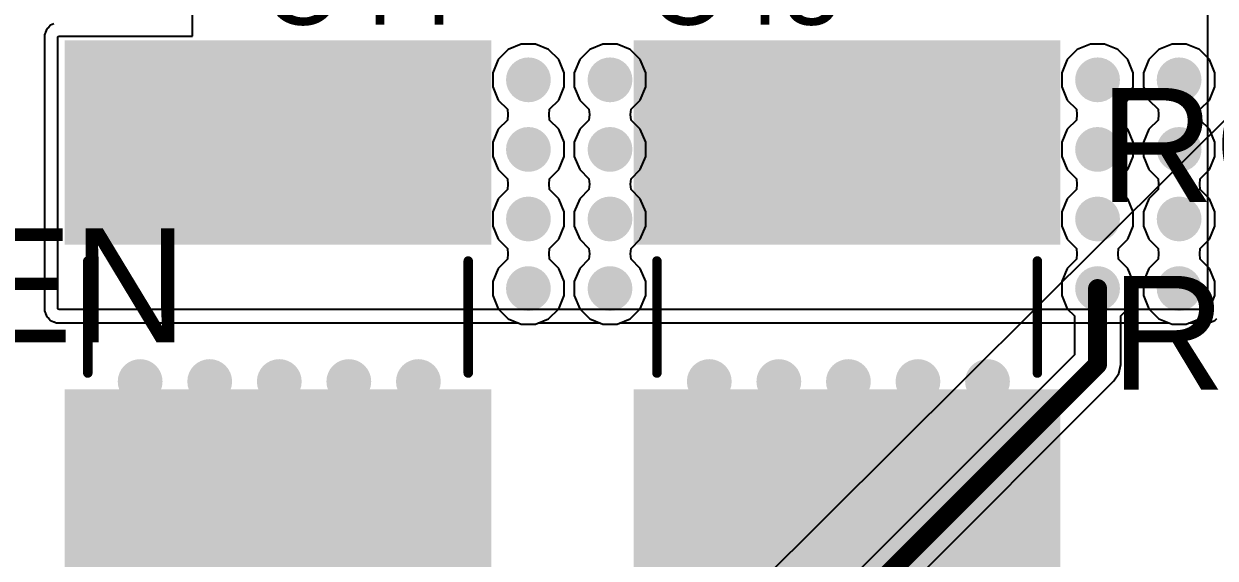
# Model space of a CAD drawing. Header units: millimetres. Extents: x 0 to 215, y 0 to 215.
# Drawn here: x 0.916 to 1.544, y 2.323 to 2.605 of the extents above; entities that cross this region are included whole.
import ezdxf

# ---------------------------------------------------------------- set-up
doc = ezdxf.new("R2010")
doc.units = ezdxf.units.MM
doc.header["$MEASUREMENT"] = 0
for name, color, linetype in [('BottomLayer', 5, 'Continuous'), ('TopLayer', 1, 'Continuous'), ('TopOverlay', 2, 'Continuous'), ('TopPaste', 8, 'Continuous'), ('TopSolder', 216, 'Continuous'), ('ViaHoleLayer', 16, 'Continuous')]:
    doc.layers.add(name, color=color, linetype=linetype)
doc.styles.add('Arial', font='', dxfattribs={"height": 0.2})
doc.styles.get('Arial').set_extended_font_data('Arial')

# ---------------------------------------------------------------- blocks, each defined once
blk = doc.blocks.new('P____PAK_SO_8_14')
at = {"layer": 'TopSolder'}
blk.add_line((0.10349, -0.09602), (-213.99582, -213.18636), dxfattribs=at)
blk = doc.blocks.new('SMD_2_J_L____162')
at = {"layer": 'TopLayer'}
for points in [[(-0.14177, 0.10846), (-0.04217, 0.10846), (-0.04217, -0.10846), (-0.14177, -0.10846)], [(0.04217, 0.10846), (0.14177, 0.10846), (0.14177, -0.10846), (0.04217, -0.10846)]]:
    blk.add_hatch(color=1, dxfattribs=at).paths.add_polyline_path(points)
at = {"layer": 'TopPaste'}
for points in [[(-0.14177, 0.10846), (-0.04217, 0.10846), (-0.04217, -0.10846), (-0.14177, -0.10846)], [(0.04217, 0.10846), (0.14177, 0.10846), (0.14177, -0.10846), (0.04217, -0.10846)]]:
    blk.add_hatch(color=8, dxfattribs=at).paths.add_polyline_path(points)
at = {"layer": 'TopSolder'}
for points in [[(-0.14577, 0.11246), (-0.03817, 0.11246), (-0.03817, -0.11246), (-0.14577, -0.11246)], [(0.03817, 0.11246), (0.14577, 0.11246), (0.14577, -0.11246), (0.03817, -0.11246)]]:
    blk.add_hatch(color=216, dxfattribs=at).paths.add_polyline_path(points)
at = {"layer": 'TopOverlay', "const_width": 0.005}
for points in [[(-0.02953, 0.10027), (0.02953, 0.10027)], [(-0.02953, -0.10027), (0.02953, -0.10027)]]:
    blk.add_lwpolyline(points, dxfattribs=at)
at = {"layer": 'TopOverlay', "const_width": 0.0025}
for points in [[(-0.03078, 0.10027, 1), (-0.02828, 0.10027, 1)], [(0.02828, 0.10027, 1), (0.03078, 0.10027, 1)], [(-0.03078, -0.10027, 1), (-0.02828, -0.10027, 1)], [(0.02828, -0.10027, 1), (0.03078, -0.10027, 1)]]:
    blk.add_lwpolyline(points, format="xyb", close=True, dxfattribs=at)
blk = doc.blocks.new('SMD_2_J_L____163')
at = {"layer": 'TopLayer'}
for points in [[(-0.14177, 0.10846), (-0.04217, 0.10846), (-0.04217, -0.10846), (-0.14177, -0.10846)], [(0.04217, 0.10846), (0.14177, 0.10846), (0.14177, -0.10846), (0.04217, -0.10846)]]:
    blk.add_hatch(color=1, dxfattribs=at).paths.add_polyline_path(points)
at = {"layer": 'TopPaste'}
for points in [[(-0.14177, 0.10846), (-0.04217, 0.10846), (-0.04217, -0.10846), (-0.14177, -0.10846)], [(0.04217, 0.10846), (0.14177, 0.10846), (0.14177, -0.10846), (0.04217, -0.10846)]]:
    blk.add_hatch(color=8, dxfattribs=at).paths.add_polyline_path(points)
at = {"layer": 'TopSolder'}
for points in [[(-0.14577, 0.11246), (-0.03817, 0.11246), (-0.03817, -0.11246), (-0.14577, -0.11246)], [(0.03817, 0.11246), (0.14577, 0.11246), (0.14577, -0.11246), (0.03817, -0.11246)]]:
    blk.add_hatch(color=216, dxfattribs=at).paths.add_polyline_path(points)
at = {"layer": 'TopOverlay', "const_width": 0.005}
for points in [[(-0.02953, 0.10027), (0.02953, 0.10027)], [(-0.02953, -0.10027), (0.02953, -0.10027)]]:
    blk.add_lwpolyline(points, dxfattribs=at)
at = {"layer": 'TopOverlay', "const_width": 0.0025}
for points in [[(-0.03078, 0.10027, 1), (-0.02828, 0.10027, 1)], [(0.02828, 0.10027, 1), (0.03078, 0.10027, 1)], [(-0.03078, -0.10027, 1), (-0.02828, -0.10027, 1)], [(0.02828, -0.10027, 1), (0.03078, -0.10027, 1)]]:
    blk.add_lwpolyline(points, format="xyb", close=True, dxfattribs=at)

msp = doc.modelspace()

# ---------------------------------------------------------------- hatches: boundary and pattern name
at = {"layer": 'BottomLayer'}
h = msp.add_hatch(color=5, dxfattribs=at)
edge = h.paths.add_edge_path()
edge.add_arc((1.182, 2.575), 0.01181, 0, 360)
h = msp.add_hatch(color=5, dxfattribs=at)
edge = h.paths.add_edge_path()
edge.add_arc((1.225, 2.575), 0.01181, 0, 360)
h = msp.add_hatch(color=5, dxfattribs=at)
edge = h.paths.add_edge_path()
edge.add_arc((1.482, 2.575), 0.01181, 0, 360)
h = msp.add_hatch(color=5, dxfattribs=at)
edge = h.paths.add_edge_path()
edge.add_arc((1.525, 2.575), 0.01181, 0, 360)
h = msp.add_hatch(color=5, dxfattribs=at)
edge = h.paths.add_edge_path()
edge.add_arc((1.182, 2.53833), 0.01181, 0, 360)
h = msp.add_hatch(color=5, dxfattribs=at)
edge = h.paths.add_edge_path()
edge.add_arc((1.225, 2.53833), 0.01181, 0, 360)
h = msp.add_hatch(color=5, dxfattribs=at)
edge = h.paths.add_edge_path()
edge.add_arc((1.482, 2.53833), 0.01181, 0, 360)
h = msp.add_hatch(color=5, dxfattribs=at)
edge = h.paths.add_edge_path()
edge.add_arc((1.525, 2.53833), 0.01181, 0, 360)
h = msp.add_hatch(color=5, dxfattribs=at)
edge = h.paths.add_edge_path()
edge.add_arc((1.182, 2.50167), 0.01181, 0, 360)
h = msp.add_hatch(color=5, dxfattribs=at)
edge = h.paths.add_edge_path()
edge.add_arc((1.225, 2.50167), 0.01181, 0, 360)
h = msp.add_hatch(color=5, dxfattribs=at)
edge = h.paths.add_edge_path()
edge.add_arc((1.482, 2.50167), 0.01181, 0, 360)
h = msp.add_hatch(color=5, dxfattribs=at)
edge = h.paths.add_edge_path()
edge.add_arc((1.525, 2.50167), 0.01181, 0, 360)
h = msp.add_hatch(color=5, dxfattribs=at)
edge = h.paths.add_edge_path()
edge.add_arc((1.182, 2.465), 0.01181, 0, 360)
h = msp.add_hatch(color=5, dxfattribs=at)
edge = h.paths.add_edge_path()
edge.add_arc((1.225, 2.465), 0.01181, 0, 360)
h = msp.add_hatch(color=5, dxfattribs=at)
edge = h.paths.add_edge_path()
edge.add_arc((1.482, 2.465), 0.01181, 0, 360)
h = msp.add_hatch(color=5, dxfattribs=at)
edge = h.paths.add_edge_path()
edge.add_arc((1.525, 2.465), 0.01181, 0, 360)
h = msp.add_hatch(color=5, dxfattribs=at)
edge = h.paths.add_edge_path()
edge.add_arc((0.97733, 2.416), 0.01181, 0, 360)
h = msp.add_hatch(color=5, dxfattribs=at)
edge = h.paths.add_edge_path()
edge.add_arc((1.014, 2.416), 0.01181, 0, 360)
h = msp.add_hatch(color=5, dxfattribs=at)
edge = h.paths.add_edge_path()
edge.add_arc((1.05067, 2.416), 0.01181, 0, 360)
h = msp.add_hatch(color=5, dxfattribs=at)
edge = h.paths.add_edge_path()
edge.add_arc((1.08733, 2.416), 0.01181, 0, 360)
h = msp.add_hatch(color=5, dxfattribs=at)
edge = h.paths.add_edge_path()
edge.add_arc((1.124, 2.416), 0.01181, 0, 360)
h = msp.add_hatch(color=5, dxfattribs=at)
edge = h.paths.add_edge_path()
edge.add_arc((1.27733, 2.416), 0.01181, 0, 360)
h = msp.add_hatch(color=5, dxfattribs=at)
edge = h.paths.add_edge_path()
edge.add_arc((1.314, 2.416), 0.01181, 0, 360)
h = msp.add_hatch(color=5, dxfattribs=at)
edge = h.paths.add_edge_path()
edge.add_arc((1.35067, 2.416), 0.01181, 0, 360)
h = msp.add_hatch(color=5, dxfattribs=at)
edge = h.paths.add_edge_path()
edge.add_arc((1.38733, 2.416), 0.01181, 0, 360)
h = msp.add_hatch(color=5, dxfattribs=at)
edge = h.paths.add_edge_path()
edge.add_arc((1.424, 2.416), 0.01181, 0, 360)
at = {"layer": 'TopLayer'}
h = msp.add_hatch(color=1, dxfattribs=at)
edge = h.paths.add_edge_path()
edge.add_arc((1.182, 2.575), 0.01181, 0, 360)
h = msp.add_hatch(color=1, dxfattribs=at)
edge = h.paths.add_edge_path()
edge.add_arc((1.225, 2.575), 0.01181, 0, 360)
h = msp.add_hatch(color=1, dxfattribs=at)
edge = h.paths.add_edge_path()
edge.add_arc((1.482, 2.575), 0.01181, 0, 360)
h = msp.add_hatch(color=1, dxfattribs=at)
edge = h.paths.add_edge_path()
edge.add_arc((1.525, 2.575), 0.01181, 0, 360)
h = msp.add_hatch(color=1, dxfattribs=at)
edge = h.paths.add_edge_path()
edge.add_arc((1.182, 2.53833), 0.01181, 0, 360)
h = msp.add_hatch(color=1, dxfattribs=at)
edge = h.paths.add_edge_path()
edge.add_arc((1.225, 2.53833), 0.01181, 0, 360)
h = msp.add_hatch(color=1, dxfattribs=at)
edge = h.paths.add_edge_path()
edge.add_arc((1.482, 2.53833), 0.01181, 0, 360)
h = msp.add_hatch(color=1, dxfattribs=at)
edge = h.paths.add_edge_path()
edge.add_arc((1.525, 2.53833), 0.01181, 0, 360)
h = msp.add_hatch(color=1, dxfattribs=at)
edge = h.paths.add_edge_path()
edge.add_arc((1.182, 2.50167), 0.01181, 0, 360)
h = msp.add_hatch(color=1, dxfattribs=at)
edge = h.paths.add_edge_path()
edge.add_arc((1.225, 2.50167), 0.01181, 0, 360)
h = msp.add_hatch(color=1, dxfattribs=at)
edge = h.paths.add_edge_path()
edge.add_arc((1.482, 2.50167), 0.01181, 0, 360)
h = msp.add_hatch(color=1, dxfattribs=at)
edge = h.paths.add_edge_path()
edge.add_arc((1.525, 2.50167), 0.01181, 0, 360)
h = msp.add_hatch(color=1, dxfattribs=at)
edge = h.paths.add_edge_path()
edge.add_arc((1.182, 2.465), 0.01181, 0, 360)
h = msp.add_hatch(color=1, dxfattribs=at)
edge = h.paths.add_edge_path()
edge.add_arc((1.225, 2.465), 0.01181, 0, 360)
h = msp.add_hatch(color=1, dxfattribs=at)
edge = h.paths.add_edge_path()
edge.add_arc((1.482, 2.465), 0.01181, 0, 360)
h = msp.add_hatch(color=1, dxfattribs=at)
edge = h.paths.add_edge_path()
edge.add_arc((1.525, 2.465), 0.01181, 0, 360)
h = msp.add_hatch(color=1, dxfattribs=at)
edge = h.paths.add_edge_path()
edge.add_arc((0.97733, 2.416), 0.01181, 0, 360)
h = msp.add_hatch(color=1, dxfattribs=at)
edge = h.paths.add_edge_path()
edge.add_arc((1.014, 2.416), 0.01181, 0, 360)
h = msp.add_hatch(color=1, dxfattribs=at)
edge = h.paths.add_edge_path()
edge.add_arc((1.05067, 2.416), 0.01181, 0, 360)
h = msp.add_hatch(color=1, dxfattribs=at)
edge = h.paths.add_edge_path()
edge.add_arc((1.08733, 2.416), 0.01181, 0, 360)
h = msp.add_hatch(color=1, dxfattribs=at)
edge = h.paths.add_edge_path()
edge.add_arc((1.124, 2.416), 0.01181, 0, 360)
h = msp.add_hatch(color=1, dxfattribs=at)
edge = h.paths.add_edge_path()
edge.add_arc((1.27733, 2.416), 0.01181, 0, 360)
h = msp.add_hatch(color=1, dxfattribs=at)
edge = h.paths.add_edge_path()
edge.add_arc((1.314, 2.416), 0.01181, 0, 360)
h = msp.add_hatch(color=1, dxfattribs=at)
edge = h.paths.add_edge_path()
edge.add_arc((1.35067, 2.416), 0.01181, 0, 360)
h = msp.add_hatch(color=1, dxfattribs=at)
edge = h.paths.add_edge_path()
edge.add_arc((1.38733, 2.416), 0.01181, 0, 360)
h = msp.add_hatch(color=1, dxfattribs=at)
edge = h.paths.add_edge_path()
edge.add_arc((1.424, 2.416), 0.01181, 0, 360)
at = {"layer": 'ViaHoleLayer'}
h = msp.add_hatch(color=16, dxfattribs=at)
edge = h.paths.add_edge_path()
edge.add_arc((1.182, 2.575), 0.00591, 0, 360)
h = msp.add_hatch(color=16, dxfattribs=at)
edge = h.paths.add_edge_path()
edge.add_arc((1.225, 2.575), 0.00591, 0, 360)
h = msp.add_hatch(color=16, dxfattribs=at)
edge = h.paths.add_edge_path()
edge.add_arc((1.482, 2.575), 0.00591, 0, 360)
h = msp.add_hatch(color=16, dxfattribs=at)
edge = h.paths.add_edge_path()
edge.add_arc((1.525, 2.575), 0.00591, 0, 360)
h = msp.add_hatch(color=16, dxfattribs=at)
edge = h.paths.add_edge_path()
edge.add_arc((1.182, 2.53833), 0.00591, 0, 360)
h = msp.add_hatch(color=16, dxfattribs=at)
edge = h.paths.add_edge_path()
edge.add_arc((1.225, 2.53833), 0.00591, 0, 360)
h = msp.add_hatch(color=16, dxfattribs=at)
edge = h.paths.add_edge_path()
edge.add_arc((1.482, 2.53833), 0.00591, 0, 360)
h = msp.add_hatch(color=16, dxfattribs=at)
edge = h.paths.add_edge_path()
edge.add_arc((1.525, 2.53833), 0.00591, 0, 360)
h = msp.add_hatch(color=16, dxfattribs=at)
edge = h.paths.add_edge_path()
edge.add_arc((1.182, 2.50167), 0.00591, 0, 360)
h = msp.add_hatch(color=16, dxfattribs=at)
edge = h.paths.add_edge_path()
edge.add_arc((1.225, 2.50167), 0.00591, 0, 360)
h = msp.add_hatch(color=16, dxfattribs=at)
edge = h.paths.add_edge_path()
edge.add_arc((1.482, 2.50167), 0.00591, 0, 360)
h = msp.add_hatch(color=16, dxfattribs=at)
edge = h.paths.add_edge_path()
edge.add_arc((1.525, 2.50167), 0.00591, 0, 360)
h = msp.add_hatch(color=16, dxfattribs=at)
edge = h.paths.add_edge_path()
edge.add_arc((1.182, 2.465), 0.00591, 0, 360)
h = msp.add_hatch(color=16, dxfattribs=at)
edge = h.paths.add_edge_path()
edge.add_arc((1.225, 2.465), 0.00591, 0, 360)
h = msp.add_hatch(color=16, dxfattribs=at)
edge = h.paths.add_edge_path()
edge.add_arc((1.482, 2.465), 0.00591, 0, 360)
h = msp.add_hatch(color=16, dxfattribs=at)
edge = h.paths.add_edge_path()
edge.add_arc((1.525, 2.465), 0.00591, 0, 360)
h = msp.add_hatch(color=16, dxfattribs=at)
edge = h.paths.add_edge_path()
edge.add_arc((0.97733, 2.416), 0.00591, 0, 360)
h = msp.add_hatch(color=16, dxfattribs=at)
edge = h.paths.add_edge_path()
edge.add_arc((1.014, 2.416), 0.00591, 0, 360)
h = msp.add_hatch(color=16, dxfattribs=at)
edge = h.paths.add_edge_path()
edge.add_arc((1.05067, 2.416), 0.00591, 0, 360)
h = msp.add_hatch(color=16, dxfattribs=at)
edge = h.paths.add_edge_path()
edge.add_arc((1.08733, 2.416), 0.00591, 0, 360)
h = msp.add_hatch(color=16, dxfattribs=at)
edge = h.paths.add_edge_path()
edge.add_arc((1.124, 2.416), 0.00591, 0, 360)
h = msp.add_hatch(color=16, dxfattribs=at)
edge = h.paths.add_edge_path()
edge.add_arc((1.27733, 2.416), 0.00591, 0, 360)
h = msp.add_hatch(color=16, dxfattribs=at)
edge = h.paths.add_edge_path()
edge.add_arc((1.314, 2.416), 0.00591, 0, 360)
h = msp.add_hatch(color=16, dxfattribs=at)
edge = h.paths.add_edge_path()
edge.add_arc((1.35067, 2.416), 0.00591, 0, 360)
h = msp.add_hatch(color=16, dxfattribs=at)
edge = h.paths.add_edge_path()
edge.add_arc((1.38733, 2.416), 0.00591, 0, 360)
h = msp.add_hatch(color=16, dxfattribs=at)
edge = h.paths.add_edge_path()
edge.add_arc((1.424, 2.416), 0.00591, 0, 360)

# ---------------------------------------------------------------- linework, layer by layer
at = {"layer": 'BottomLayer'}
for p, q in [((1.17826, 2.59381), (1.17134, 2.59095)), ((1.18574, 2.59381), (1.17826, 2.59381)), ((1.19266, 2.59095), (1.18574, 2.59381)), ((1.22126, 2.59381), (1.21434, 2.59095)), ((1.22874, 2.59381), (1.22126, 2.59381)), ((1.23566, 2.59095), (1.22874, 2.59381)), ((1.47826, 2.59381), (1.47134, 2.59095)), ((1.48574, 2.59381), (1.47826, 2.59381)), ((1.49266, 2.59095), (1.48574, 2.59381)), ((1.52126, 2.59381), (1.51434, 2.59095)), ((1.52874, 2.59381), (1.52126, 2.59381)), ((1.53566, 2.59095), (1.52874, 2.59381)), ((1.17134, 2.59095), (1.16605, 2.58566)), ((1.19795, 2.58566), (1.19266, 2.59095)), ((1.21434, 2.59095), (1.20905, 2.58566)), ((1.24095, 2.58566), (1.23566, 2.59095)), ((1.47134, 2.59095), (1.46605, 2.58566)), ((1.49795, 2.58566), (1.49266, 2.59095)), ((1.51434, 2.59095), (1.50905, 2.58566)), ((1.54095, 2.58566), (1.53566, 2.59095)), ((1.16605, 2.58566), (1.16319, 2.57874)), ((1.20081, 2.57874), (1.19795, 2.58566)), ((1.20905, 2.58566), (1.20619, 2.57874)), ((1.24381, 2.57874), (1.24095, 2.58566)), ((1.46605, 2.58566), (1.46319, 2.57874)), ((1.50081, 2.57874), (1.49795, 2.58566)), ((1.50905, 2.58566), (1.50619, 2.57874)), ((1.54381, 2.57874), (1.54095, 2.58566)), ((1.16319, 2.57874), (1.16319, 2.57126)), ((1.20081, 2.57126), (1.20081, 2.57874)), ((1.20619, 2.57874), (1.20619, 2.57126)), ((1.24381, 2.57126), (1.24381, 2.57874)), ((1.46319, 2.57874), (1.46319, 2.57126)), ((1.50081, 2.57126), (1.50081, 2.57874)), ((1.50619, 2.57874), (1.50619, 2.57126)), ((1.54381, 2.57126), (1.54381, 2.57874)), ((1.16319, 2.57126), (1.16605, 2.56434)), ((1.19795, 2.56434), (1.20081, 2.57126)), ((1.20619, 2.57126), (1.20905, 2.56434)), ((1.24095, 2.56434), (1.24381, 2.57126)), ((1.46319, 2.57126), (1.46605, 2.56434)), ((1.49795, 2.56434), (1.50081, 2.57126)), ((1.50619, 2.57126), (1.50905, 2.56434)), ((1.54095, 2.56434), (1.54381, 2.57126)), ((1.16605, 2.56434), (1.17089, 2.55951)), ((1.19311, 2.55951), (1.19795, 2.56434)), ((1.20905, 2.56434), (1.21389, 2.55951)), ((1.23611, 2.55951), (1.24095, 2.56434)), ((1.46605, 2.56434), (1.47089, 2.55951)), ((1.49311, 2.55951), (1.49795, 2.56434)), ((1.50905, 2.56434), (1.51389, 2.55951)), ((1.53611, 2.55951), (1.54095, 2.56434)), ((1.17089, 2.55951), (1.17114, 2.55667)), ((1.17114, 2.55667), (1.17089, 2.55383)), ((1.19286, 2.55667), (1.19311, 2.55951)), ((1.19311, 2.55383), (1.19286, 2.55667)), ((1.21389, 2.55951), (1.21414, 2.55667)), ((1.21414, 2.55667), (1.21389, 2.55383)), ((1.23586, 2.55667), (1.23611, 2.55951)), ((1.23611, 2.55383), (1.23586, 2.55667)), ((1.47089, 2.55951), (1.47114, 2.55667)), ((1.47114, 2.55667), (1.47089, 2.55383)), ((1.49286, 2.55667), (1.49311, 2.55951)), ((1.49311, 2.55383), (1.49286, 2.55667)), ((1.51389, 2.55951), (1.51414, 2.55667)), ((1.51414, 2.55667), (1.51389, 2.55383)), ((1.53586, 2.55667), (1.53611, 2.55951)), ((1.53611, 2.55383), (1.53586, 2.55667)), ((1.17089, 2.55383), (1.16605, 2.54899)), ((1.19795, 2.54899), (1.19311, 2.55383)), ((1.21389, 2.55383), (1.20905, 2.54899)), ((1.24095, 2.54899), (1.23611, 2.55383)), ((1.47089, 2.55383), (1.46605, 2.54899)), ((1.49795, 2.54899), (1.49311, 2.55383)), ((1.51389, 2.55383), (1.50905, 2.54899)), ((1.54095, 2.54899), (1.53611, 2.55383)), ((1.16605, 2.54899), (1.16319, 2.54207)), ((1.20081, 2.54207), (1.19795, 2.54899)), ((1.20905, 2.54899), (1.20619, 2.54207)), ((1.24381, 2.54207), (1.24095, 2.54899)), ((1.46605, 2.54899), (1.46319, 2.54207)), ((1.50081, 2.54207), (1.49795, 2.54899)), ((1.50905, 2.54899), (1.50619, 2.54207)), ((1.54381, 2.54207), (1.54095, 2.54899)), ((1.16319, 2.54207), (1.16319, 2.53459)), ((1.20081, 2.53459), (1.20081, 2.54207)), ((1.20619, 2.54207), (1.20619, 2.53459)), ((1.24381, 2.53459), (1.24381, 2.54207)), ((1.46319, 2.54207), (1.46319, 2.53459)), ((1.50081, 2.53459), (1.50081, 2.54207)), ((1.50619, 2.54207), (1.50619, 2.53459)), ((1.54381, 2.53459), (1.54381, 2.54207)), ((1.16319, 2.53459), (1.16605, 2.52768)), ((1.19795, 2.52768), (1.20081, 2.53459)), ((1.20619, 2.53459), (1.20905, 2.52768)), ((1.24095, 2.52768), (1.24381, 2.53459)), ((1.46319, 2.53459), (1.46605, 2.52768)), ((1.49795, 2.52768), (1.50081, 2.53459)), ((1.50619, 2.53459), (1.50905, 2.52768)), ((1.54095, 2.52768), (1.54381, 2.53459)), ((1.16605, 2.52768), (1.17089, 2.52284)), ((1.19311, 2.52284), (1.19795, 2.52768)), ((1.20905, 2.52768), (1.21389, 2.52284)), ((1.23611, 2.52284), (1.24095, 2.52768)), ((1.46605, 2.52768), (1.47089, 2.52284)), ((1.49311, 2.52284), (1.49795, 2.52768)), ((1.50905, 2.52768), (1.51389, 2.52284)), ((1.53611, 2.52284), (1.54095, 2.52768)), ((1.17089, 2.52284), (1.17114, 2.52)), ((1.17114, 2.52), (1.17089, 2.51716)), ((1.19286, 2.52), (1.19311, 2.52284)), ((1.19311, 2.51716), (1.19286, 2.52)), ((1.21389, 2.52284), (1.21414, 2.52)), ((1.21414, 2.52), (1.21389, 2.51716)), ((1.23586, 2.52), (1.23611, 2.52284)), ((1.23611, 2.51716), (1.23586, 2.52)), ((1.47089, 2.52284), (1.47114, 2.52)), ((1.47114, 2.52), (1.47089, 2.51716)), ((1.49286, 2.52), (1.49311, 2.52284)), ((1.49311, 2.51716), (1.49286, 2.52)), ((1.51389, 2.52284), (1.51414, 2.52)), ((1.51414, 2.52), (1.51389, 2.51716)), ((1.53586, 2.52), (1.53611, 2.52284)), ((1.53611, 2.51716), (1.53586, 2.52)), ((1.16605, 2.51232), (1.16319, 2.50541)), ((1.17089, 2.51716), (1.16605, 2.51232)), ((1.19795, 2.51232), (1.19311, 2.51716)), ((1.20081, 2.50541), (1.19795, 2.51232)), ((1.20905, 2.51232), (1.20619, 2.50541)), ((1.21389, 2.51716), (1.20905, 2.51232)), ((1.24095, 2.51232), (1.23611, 2.51716)), ((1.24381, 2.50541), (1.24095, 2.51232)), ((1.46605, 2.51232), (1.46319, 2.50541)), ((1.47089, 2.51716), (1.46605, 2.51232)), ((1.49795, 2.51232), (1.49311, 2.51716)), ((1.50081, 2.50541), (1.49795, 2.51232)), ((1.50905, 2.51232), (1.50619, 2.50541)), ((1.51389, 2.51716), (1.50905, 2.51232)), ((1.54095, 2.51232), (1.53611, 2.51716)), ((1.54381, 2.50541), (1.54095, 2.51232)), ((1.16319, 2.50541), (1.16319, 2.49792)), ((1.20081, 2.49792), (1.20081, 2.50541)), ((1.20619, 2.50541), (1.20619, 2.49792)), ((1.24381, 2.49792), (1.24381, 2.50541)), ((1.46319, 2.50541), (1.46319, 2.49792)), ((1.50081, 2.49792), (1.50081, 2.50541)), ((1.50619, 2.50541), (1.50619, 2.49792)), ((1.54381, 2.49792), (1.54381, 2.50541)), ((1.16319, 2.49792), (1.16605, 2.49101)), ((1.19795, 2.49101), (1.20081, 2.49792)), ((1.20619, 2.49792), (1.20905, 2.49101)), ((1.24095, 2.49101), (1.24381, 2.49792)), ((1.46319, 2.49792), (1.46605, 2.49101)), ((1.49795, 2.49101), (1.50081, 2.49792)), ((1.50619, 2.49792), (1.50905, 2.49101)), ((1.54095, 2.49101), (1.54381, 2.49792)), ((1.16605, 2.49101), (1.17089, 2.48617)), ((1.19311, 2.48617), (1.19795, 2.49101)), ((1.20905, 2.49101), (1.21389, 2.48617)), ((1.23611, 2.48617), (1.24095, 2.49101)), ((1.46605, 2.49101), (1.47089, 2.48617)), ((1.49311, 2.48617), (1.49795, 2.49101)), ((1.50905, 2.49101), (1.51389, 2.48617)), ((1.53611, 2.48617), (1.54095, 2.49101)), ((1.17089, 2.48617), (1.17114, 2.48333)), ((1.17114, 2.48333), (1.17089, 2.48049)), ((1.19286, 2.48333), (1.19311, 2.48617)), ((1.19311, 2.48049), (1.19286, 2.48333)), ((1.21389, 2.48617), (1.21414, 2.48333)), ((1.21414, 2.48333), (1.21389, 2.48049)), ((1.23586, 2.48333), (1.23611, 2.48617)), ((1.23611, 2.48049), (1.23586, 2.48333)), ((1.47089, 2.48617), (1.47114, 2.48333)), ((1.47114, 2.48333), (1.47089, 2.48049)), ((1.49286, 2.48333), (1.49311, 2.48617)), ((1.49311, 2.48049), (1.49286, 2.48333)), ((1.51389, 2.48617), (1.51414, 2.48333)), ((1.51414, 2.48333), (1.51389, 2.48049)), ((1.53586, 2.48333), (1.53611, 2.48617)), ((1.53611, 2.48049), (1.53586, 2.48333)), ((1.16605, 2.47566), (1.16319, 2.46874)), ((1.17089, 2.48049), (1.16605, 2.47566)), ((1.19795, 2.47566), (1.19311, 2.48049)), ((1.20081, 2.46874), (1.19795, 2.47566)), ((1.20905, 2.47566), (1.20619, 2.46874)), ((1.21389, 2.48049), (1.20905, 2.47566)), ((1.24095, 2.47566), (1.23611, 2.48049)), ((1.24381, 2.46874), (1.24095, 2.47566)), ((1.46605, 2.47566), (1.46319, 2.46874)), ((1.47089, 2.48049), (1.46605, 2.47566)), ((1.49795, 2.47566), (1.49311, 2.48049)), ((1.50081, 2.46874), (1.49795, 2.47566)), ((1.50905, 2.47566), (1.50619, 2.46874)), ((1.51389, 2.48049), (1.50905, 2.47566)), ((1.54095, 2.47566), (1.53611, 2.48049)), ((1.54381, 2.46874), (1.54095, 2.47566)), ((1.16319, 2.46874), (1.16319, 2.46126)), ((1.20081, 2.46126), (1.20081, 2.46874)), ((1.20619, 2.46874), (1.20619, 2.46126)), ((1.24381, 2.46126), (1.24381, 2.46874)), ((1.46319, 2.46874), (1.46319, 2.46126)), ((1.50081, 2.46126), (1.50081, 2.46874)), ((1.50619, 2.46874), (1.50619, 2.46126)), ((1.54381, 2.46126), (1.54381, 2.46874)), ((1.16319, 2.46126), (1.16605, 2.45434)), ((1.19795, 2.45434), (1.20081, 2.46126)), ((1.20619, 2.46126), (1.20905, 2.45434)), ((1.24095, 2.45434), (1.24381, 2.46126)), ((1.46319, 2.46126), (1.46605, 2.45434)), ((1.49795, 2.45434), (1.50081, 2.46126)), ((1.50619, 2.46126), (1.50905, 2.45434)), ((1.54095, 2.45434), (1.54381, 2.46126)), ((1.16605, 2.45434), (1.17134, 2.44905)), ((1.19266, 2.44905), (1.19795, 2.45434)), ((1.20905, 2.45434), (1.21434, 2.44905)), ((1.23566, 2.44905), (1.24095, 2.45434)), ((1.46605, 2.45434), (1.46976, 2.45063)), ((1.46976, 2.45063), (1.46976, 2.43007)), ((1.49424, 2.45063), (1.49795, 2.45434)), ((1.49424, 2.425), (1.49424, 2.45063)), ((1.50905, 2.45434), (1.51434, 2.44905)), ((1.53566, 2.44905), (1.54095, 2.45434)), ((1.17134, 2.44905), (1.17826, 2.44619)), ((1.17826, 2.44619), (1.18574, 2.44619)), ((1.18574, 2.44619), (1.19266, 2.44905)), ((1.21434, 2.44905), (1.22126, 2.44619)), ((1.22126, 2.44619), (1.22874, 2.44619)), ((1.22874, 2.44619), (1.23566, 2.44905)), ((1.51434, 2.44905), (1.52126, 2.44619)), ((1.52126, 2.44619), (1.52874, 2.44619)), ((1.52874, 2.44619), (1.53566, 2.44905)), ((1.46976, 2.43007), (1.34292, 2.30322)), ((1.4933, 2.42032), (1.49424, 2.425)), ((1.49065, 2.41635), (1.4933, 2.42032)), ((1.36022, 2.28592), (1.49065, 2.41635))]:
    msp.add_line(p, q, dxfattribs=at)
at = {"layer": 'BottomLayer', "const_width": 0.01}
for points in [[(1.482, 2.425), (1.482, 2.465)], [(1.35157, 2.29457), (1.482, 2.425)]]:
    msp.add_lwpolyline(points, dxfattribs=at)
at = {"layer": 'BottomLayer', "const_width": 0.005}
for points in [[(1.4795, 2.465, 1), (1.4845, 2.465, 1)], [(1.4795, 2.425, 1), (1.4845, 2.425, 1)], [(1.4795, 2.425, 1), (1.4845, 2.425, 1)]]:
    msp.add_lwpolyline(points, format="xyb", close=True, dxfattribs=at)
at = {"layer": 'TopLayer'}
for p, q in [((1.54, 2.972), (1.54, 2.4547)), ((1.005, 2.598), (1.005, 2.65431)), ((0.92739, 2.59993), (0.92712, 2.59928)), ((0.92741, 2.60003), (0.92739, 2.59993)), ((0.92746, 2.60012), (0.92741, 2.60003)), ((0.92818, 2.60185), (0.92746, 2.60012)), ((0.92917, 2.60283), (0.92818, 2.60185)), ((0.92818, 2.60185), (0.92818, 2.60185)), ((0.92818, 2.60185), (0.92818, 2.60185)), ((0.93015, 2.60382), (0.92917, 2.60283)), ((0.93188, 2.60454), (0.93015, 2.60382)), ((0.93015, 2.60382), (0.93015, 2.60382)), ((0.93015, 2.60382), (0.93015, 2.60382)), ((0.927, 2.59799), (0.92686, 2.5973)), ((0.92686, 2.5973), (0.92686, 2.4547)), ((0.92712, 2.59928), (0.927, 2.59869)), ((0.927, 2.59869), (0.927, 2.59799)), ((0.92712, 2.59928), (0.92712, 2.59928)), ((0.92712, 2.59928), (0.92712, 2.59928)), ((0.934, 2.5973), (0.93412, 2.59788)), ((0.934, 2.4547), (0.934, 2.5973)), ((0.93412, 2.59788), (0.9347, 2.598)), ((0.9347, 2.598), (1.005, 2.598)), ((0.92686, 2.4547), (0.927, 2.45401)), ((0.927, 2.45401), (0.927, 2.45331)), ((0.927, 2.45331), (0.92712, 2.45272)), ((0.92712, 2.45272), (0.92739, 2.45207)), ((0.92739, 2.45207), (0.92741, 2.45197)), ((0.92741, 2.45197), (0.92746, 2.45188)), ((0.92746, 2.45188), (0.92818, 2.45015)), ((0.92818, 2.45015), (0.92818, 2.45015)), ((0.92818, 2.45015), (0.92818, 2.45015)), ((0.92818, 2.45015), (0.92917, 2.44917)), ((0.92917, 2.44917), (0.93015, 2.44818)), ((0.93412, 2.45412), (0.934, 2.4547)), ((0.9347, 2.454), (0.93412, 2.45412)), ((1.5393, 2.454), (0.9347, 2.454)), ((1.53988, 2.45412), (1.5393, 2.454)), ((1.54, 2.4547), (1.53988, 2.45412)), ((1.54385, 2.44818), (1.54483, 2.44917)), ((0.93015, 2.44818), (0.93015, 2.44818)), ((0.93015, 2.44818), (0.93015, 2.44818)), ((0.93015, 2.44818), (0.93188, 2.44746)), ((0.93188, 2.44746), (0.93197, 2.44741)), ((0.93197, 2.44741), (0.93207, 2.44739)), ((0.93207, 2.44739), (0.93272, 2.44712)), ((0.93272, 2.44712), (0.93272, 2.44712)), ((0.93272, 2.44712), (0.93272, 2.44712)), ((0.93272, 2.44712), (0.93331, 2.447)), ((0.93331, 2.447), (0.93401, 2.447)), ((0.93401, 2.447), (0.9347, 2.44686)), ((0.9347, 2.44686), (1.17663, 2.44686)), ((1.17663, 2.44686), (1.17826, 2.44619)), ((1.17826, 2.44619), (1.18574, 2.44619)), ((1.18574, 2.44619), (1.18737, 2.44686)), ((1.18737, 2.44686), (1.21963, 2.44686)), ((1.21963, 2.44686), (1.22126, 2.44619)), ((1.22126, 2.44619), (1.22874, 2.44619)), ((1.22874, 2.44619), (1.23037, 2.44686)), ((1.23037, 2.44686), (1.47663, 2.44686)), ((1.47663, 2.44686), (1.47826, 2.44619)), ((1.47826, 2.44619), (1.48574, 2.44619)), ((1.48574, 2.44619), (1.48737, 2.44686)), ((1.48737, 2.44686), (1.51963, 2.44686)), ((1.51963, 2.44686), (1.52126, 2.44619)), ((1.52126, 2.44619), (1.52874, 2.44619)), ((1.52874, 2.44619), (1.53037, 2.44686)), ((1.53037, 2.44686), (1.5393, 2.44686)), ((1.5393, 2.44686), (1.53999, 2.447)), ((1.53999, 2.447), (1.54069, 2.447)), ((1.54069, 2.447), (1.54128, 2.44712)), ((1.54128, 2.44712), (1.54193, 2.44739)), ((1.54193, 2.44739), (1.54203, 2.44741)), ((1.54203, 2.44741), (1.54212, 2.44746)), ((1.54212, 2.44746), (1.54385, 2.44818)), ((1.54385, 2.44818), (1.54385, 2.44818)), ((1.54385, 2.44818), (1.54385, 2.44818))]:
    msp.add_line(p, q, dxfattribs=at)

# ---------------------------------------------------------------- block references
for name, p, rotation in [('P____PAK_SO_8_14', (0.75254, 1.562), 180), ('SMD_2_J_L____163', (1.05, 2.45), 90), ('SMD_2_J_L____162', (1.35, 2.45), 90)]:
    msp.add_blockref(name, p, dxfattribs=dict(rotation=rotation))

# ---------------------------------------------------------------- texts
at = {"layer": 'TopOverlay', "style": 'Arial'}
for s, height, p in [('C44', 0.04, (1.04168, 2.60401)), ('C45', 0.04, (1.24468, 2.60401)), ('RG0', 0.06, (1.483, 2.5107)), ('!5VEN', 0.06, (0.76, 2.4367)), ('RG1', 0.06, (1.48903, 2.4117))]:
    msp.add_text(s, height=height, dxfattribs=at).set_placement(p)

doc.saveas('drawing.dxf')
